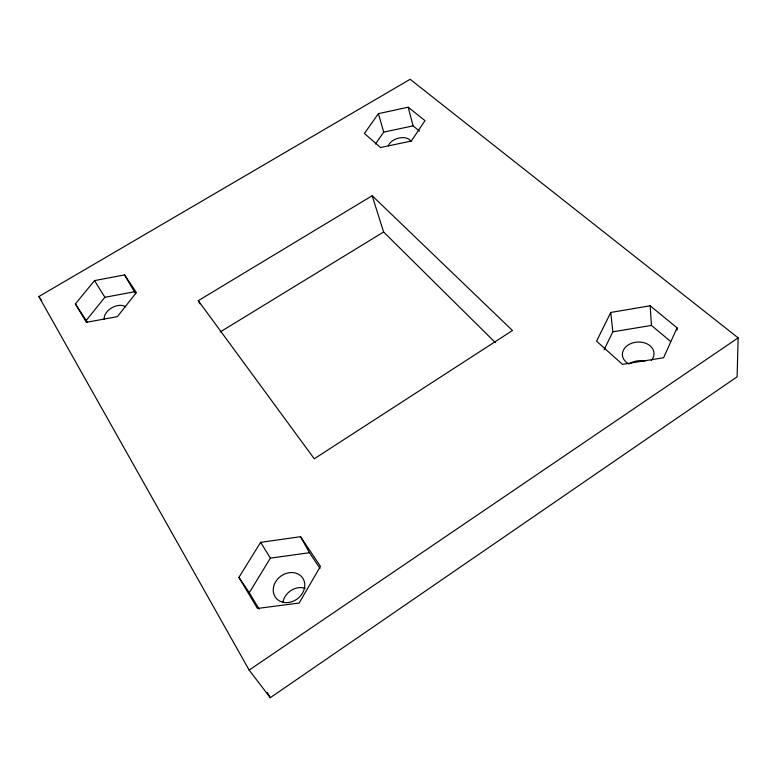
<?xml version="1.0" encoding="UTF-8"?>
<svg xmlns="http://www.w3.org/2000/svg" width="777" height="777" viewBox="0 0 777 777"><rect width="100%" height="100%" fill="white"/><g stroke="black" fill="none" stroke-linecap="round" stroke-linejoin="round"><path stroke-width="1.17" d="M738.15 337.878L737.111 376.816L270.279 697.707L249.145 670.095L38.85 296.542L410.13 79.293L738.15 337.878L249.145 670.095M677.068 327.865L663.607 357.741L622.474 364.364L596.571 341.171L610.771 312.451L650.164 305.769L677.068 327.865L677.155 330.167M604.098 349.747L612.83 331.828L610.771 312.451M259.12 609.11L249.3 592.715L270.367 558.129L309.469 552.719L319.978 568.385M238.908 577.408L260.635 542.336L300.534 536.703L320.454 566.336L299.155 603.03L257.478 608.449L238.908 577.408L249.3 592.715M375.495 143.988L383.721 132.109L413.073 125.884L419.522 131.138M378.399 113.636L364.403 133.498L380.507 147.523L411.305 141.055L424.98 120.62L408.207 107.216L378.399 113.636L383.721 132.109M87.432 322.494L86.208 320.454L104.885 297.29L134.44 291.773L135.761 293.735M75.379 303.933L94.522 280.614L124.534 274.912L136.393 292.55L117.385 316.637L86.373 322.309L75.379 303.933L86.208 320.454M220.26 331.934L383.615 231.993L372.173 195.736L198.281 300.67L199.951 303.836M612.83 331.828L651.447 325.408L670.541 341.404M372.173 195.736L512.461 330.507L314.267 458.789L198.281 300.67M383.615 231.993L495.337 342.599M38.85 296.542L41.531 300.437M94.522 280.614L104.885 297.29M260.635 542.336L270.367 558.129M124.534 274.912L134.44 291.773M267.298 692.433L270.279 697.707M300.534 536.703L309.469 552.719M408.207 107.216L413.073 125.884M650.164 305.769L651.447 325.408M282.906 602.369A16.327 13.889 -38 0 1 305.186 588.306M630.497 363.199A15.511 11.937 -2.7 0 1 644.842 361.256M388.238 145.979A12.092 7.644 -16.8 0 1 399.223 137.985A12.092 7.644 -16.8 0 1 410.946 141.375M104.225 319.522A12.918 8.421 -29.7 0 1 111.606 307.925A12.918 8.421 -29.7 0 1 125.602 306.769M629.088 364.092A15.831 12.024 -3.3 0 1 625.242 347.465A15.831 12.024 -3.3 0 1 647.212 343.929A15.831 12.024 -3.3 0 1 651.243 360.528M288.753 602.466A16.686 14.035 -37.1 0 0 302.787 578.195A16.686 14.035 -37.1 0 0 275.476 582.08A16.686 14.035 -37.1 0 0 288.753 602.466"/></g></svg>
